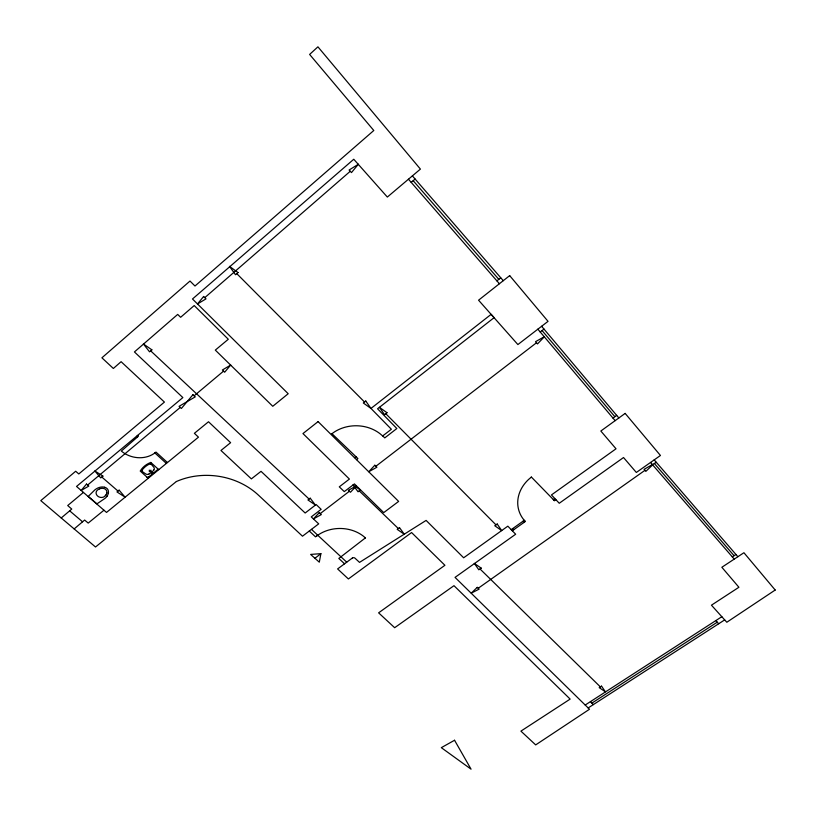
<?xml version="1.0" encoding="UTF-8"?>
<svg xmlns="http://www.w3.org/2000/svg" width="816" height="816" viewBox="0 0 816 816"><rect width="100%" height="100%" fill="white"/><g stroke="black" fill="none" stroke-linecap="round" stroke-linejoin="round"><path stroke-width="1.22" d="M320.892 553.656L319.301 562.183L310.61 554.421L320.892 553.656L314.935 558.287M141.8 470.567L141.984 471.434M652.647 464.896L645.823 471.383L644.079 469.353L656.309 462.315M204.816 297.626L350.258 171.268M176.399 481.522A67.055 56.008 7.6 0 1 258.601 495.292L302.491 536.204L318.699 523.852L311.253 516.895L321.147 509.317L316.149 504.533L305.153 513.009L261.028 471.332L251.369 478.89L220.973 450.473L230.612 442.67L208.508 421.76L194.381 433.316L198.451 437.162L106.519 512.428L76.531 486.448L182.855 397.586L134.436 351.941L177.694 314.415L180.632 317.291L194.208 305.551L228.307 339.262L215.312 350.105L272.768 406.286L288.191 393.73L192.494 298.993L353.767 159.253L387.345 197.064L420.413 169.096L317.924 46.828L309.621 54.437L373.799 130.499L194.983 286.018L189.995 281.041L101.918 357.806L113.353 368.465L121.105 361.692L164.424 402.084L78.795 473.963L75.684 471.25L40.8 500.626L61.22 517.966L71.757 509.062L67.708 505.543L83.416 492.415M74.164 528.921L84.64 520.047L88.199 523.087L103.958 510.214M149.287 471.76L151.062 470.24M148.41 477.176L157.447 469.771M531.338 477.105L528.605 479.431A37.607 31.589 -14.6 0 0 522.832 518.497L524.8 520.955M411.172 182.376L415.099 179.051M194.137 395.811L223.574 371.117M87.608 485.071L180.254 407.419M176.389 481.501L95.513 546.995L61.22 517.966M356.531 459.643L357.898 458.541L331.877 433.602M496.913 280.867L500.718 277.848M346.729 562.173L317.669 535.153L315.517 536.846L309.274 531.022M365.486 537.836L338.824 558.44L344.587 563.825M375.89 466.252L536.469 342.791M320.26 513.59L349.401 491.252M540.161 331.979L544.048 329.093M352.379 558.001L337.61 568.925L348.391 578.962L411.58 532.552L444.914 565.294L378.614 612.836L394.658 627.708L453.971 585.684L570.149 699.098L520.914 731.126L535.684 744.896L589.499 709.247L455.042 577.381L515.661 534.235L507.838 526.167L463.651 557.787L426.115 520.414L359.519 562.387L354.98 558.164A1.918 1.601 -1.4 0 0 352.4 558.011M554.758 498.535L553.34 499.586L554.38 500.769L555.91 499.718M354.481 457.674L355.96 456.583M612.949 418.088L616.712 415.354M155.407 452.554L153.592 453.859A25.092 21.481 15.1 0 1 123.247 452.533L121.329 451.075L138.414 436.183L137.629 435.387M511.234 529.635L524.239 520.343L525.351 521.455L512.285 530.788M478.207 588.265L644.966 470.322M331.898 433.714L334.774 431.715A36.394 31.804 -1.4 0 1 380.083 433.755L382.684 435.979M316.618 536.071L319.352 534.184A34.435 28.744 -0.5 0 1 362.947 535.837L365.456 537.907M732.299 556.889L735.95 554.472M585.205 705.024L721.854 616.702M591.886 703.117L717.274 622.19M588.132 707.962L724.679 619.895M150.052 463.814L151.052 464.018M142.015 471.362L145.421 473.739A3.06 2.591 13 0 0 148.869 474.137M69.625 510.796L82.508 521.771M101.827 477.064L118.045 491.099M149.226 470.179L151.123 471.821M136.496 436.264L137.404 437.06M148.226 478.247L140.23 471.056A23.878 20.196 11.9 0 1 150.766 462.448M150.766 462.417L158.763 469.669M166.403 463.457L154.856 452.941L155.978 452.084L167.464 462.55M150.644 350.829L309.131 499.086M311.488 529.37L317.669 535.153M359.224 490.865L398.279 528.493M480.032 568.976L600.392 686.919M512.621 528.605L513.784 529.757M236.732 273.605L364.528 402.002M590.437 701.658L593.365 704.606M385.774 413.702L496.006 524.892M531.338 477.013L553.911 500.177M522.801 521.332L523.903 522.536M715.846 620.578L718.672 623.761M408.459 179.234L499.402 283.744M412.386 175.899L503.268 280.673M413.202 180.713L498.841 279.388M650.536 462.448L734.237 559.113M654.197 459.867L737.878 556.706M654.503 463.631L734.063 555.676M151.001 463.967L153.632 467.027A3.06 2.591 13 0 1 153.826 470.047M542.069 330.562L614.836 416.67M537.836 329.164L615.152 420.638M541.61 326.267L618.854 417.955M148.42 477.166A1.102 0.928 12.8 0 1 146.88 477.085M157.447 468.527A1.102 0.938 12.6 0 1 157.468 469.863M153.785 470.026A15.025 12.75 13.7 0 1 148.838 474.045M141.8 470.526A22.807 19.298 11.9 0 1 150.062 463.774M104.652 487.274A4.6 3.825 14.5 0 1 108.202 490.375A8.017 6.661 14.6 0 1 108.334 493.241M104.601 487.234A7.987 6.64 14.4 0 0 101.235 487.05A11.404 9.466 14.3 0 0 98.012 487.937A16.024 13.291 14 0 0 94.768 489.967L88.24 496.424L96.92 503.87L104.693 498.607A12.005 9.976 14.8 0 0 107.039 496.24M104.632 496.424A4.998 4.151 14.5 0 1 97.645 496.077A4.998 4.151 14.5 0 1 97.41 490.13A8.966 7.446 14.3 0 1 99.542 488.855M106.019 494.812A6.803 5.661 14.6 0 1 104.581 496.342M106.784 492.803A7.691 6.385 14.7 0 1 106.049 494.843M106.835 492.772A5.386 4.478 14.6 0 0 106.621 490.865A3.784 3.142 14.5 0 0 103.938 488.549A5.396 4.488 14.5 0 0 101.704 488.356A6.946 5.773 14.4 0 0 99.491 488.876M108.314 493.19A12.719 10.567 14.9 0 1 107.029 496.23M149.41 470.965C151.011 473.362 151.195 468.812 149.41 470.965M151.919 472.994L152.806 473.137L151.919 472.994M203.633 296.483L197.482 303.98L205.999 298.87L203.633 296.483M358.295 164.302L351.482 172.584L349.095 170.014L358.295 164.302M192.933 394.709L181.397 408.459L179.061 406.337L195.269 396.851L192.933 394.709M86.516 484.061L81.141 490.487L88.811 486.091L86.516 484.061M230.642 365.089L224.655 372.229L222.38 369.995L230.642 365.089M319.24 512.662L313.456 518.894L321.331 514.58L319.24 512.662M374.819 465.232L368.771 471.719L376.9 467.221L374.819 465.232M356.419 485.877L350.462 492.252L348.381 490.304L356.419 485.877M544.425 336.682L537.509 343.924L535.541 341.659L544.425 336.682M477.248 587.347L471.271 593.15L479.114 589.121L477.248 587.347M238.027 272.554L235.487 274.717L229.469 266.342L238.027 272.554M151.878 349.84L149.542 351.829L143.402 343.964L151.878 349.84M102.918 476.116L100.735 477.901L94.819 470.924L102.918 476.116M365.752 401.003L363.314 403.002L370.974 408.439L391.374 429.247L382.724 435.897L384.764 437.896L396.831 428.533L377.563 408.785L494.098 317.669L491.15 314.344L370.974 408.439L365.752 401.003M119.136 490.161L116.953 491.936L124.981 497.066L119.136 490.161M386.998 412.712L384.56 414.691L379.399 407.296L386.998 412.712M318.087 421.607L302.96 433.571L349.401 479.074L339.283 486.846L344.281 491.609L354.44 483.919L383.734 512.611L398.636 501.412L318.087 421.607M509.684 275.624L478.564 300.196L517.885 344.566L548.036 321.351L509.684 275.624M360.335 489.977L358.051 491.783L352.981 484.888L360.335 489.977M310.223 498.209L307.928 499.953L315.404 505.033L310.223 498.209M399.503 527.646L397.178 529.339L404.318 534.266L399.503 527.646M625.158 413.406L600.831 431.021L616.019 448.8L551.463 494.924L559.256 503.268L623.526 457.531L636.337 472.464L660.45 455.481L625.158 413.406M497.209 524.005L494.761 525.739L501.718 530.624L497.209 524.005M481.205 568.12L478.808 569.792L474.31 563.407L481.205 568.12M775.2 590.029L726.811 622.251L711.45 605.186L738.908 587.265L721.854 567.273L743.927 552.728L775.2 590.029M601.535 686.144L599.199 687.643L605.39 691.795L601.535 686.144M454.553 740.255L441.313 747.66L471.056 769.172L454.553 740.255"/></g></svg>
